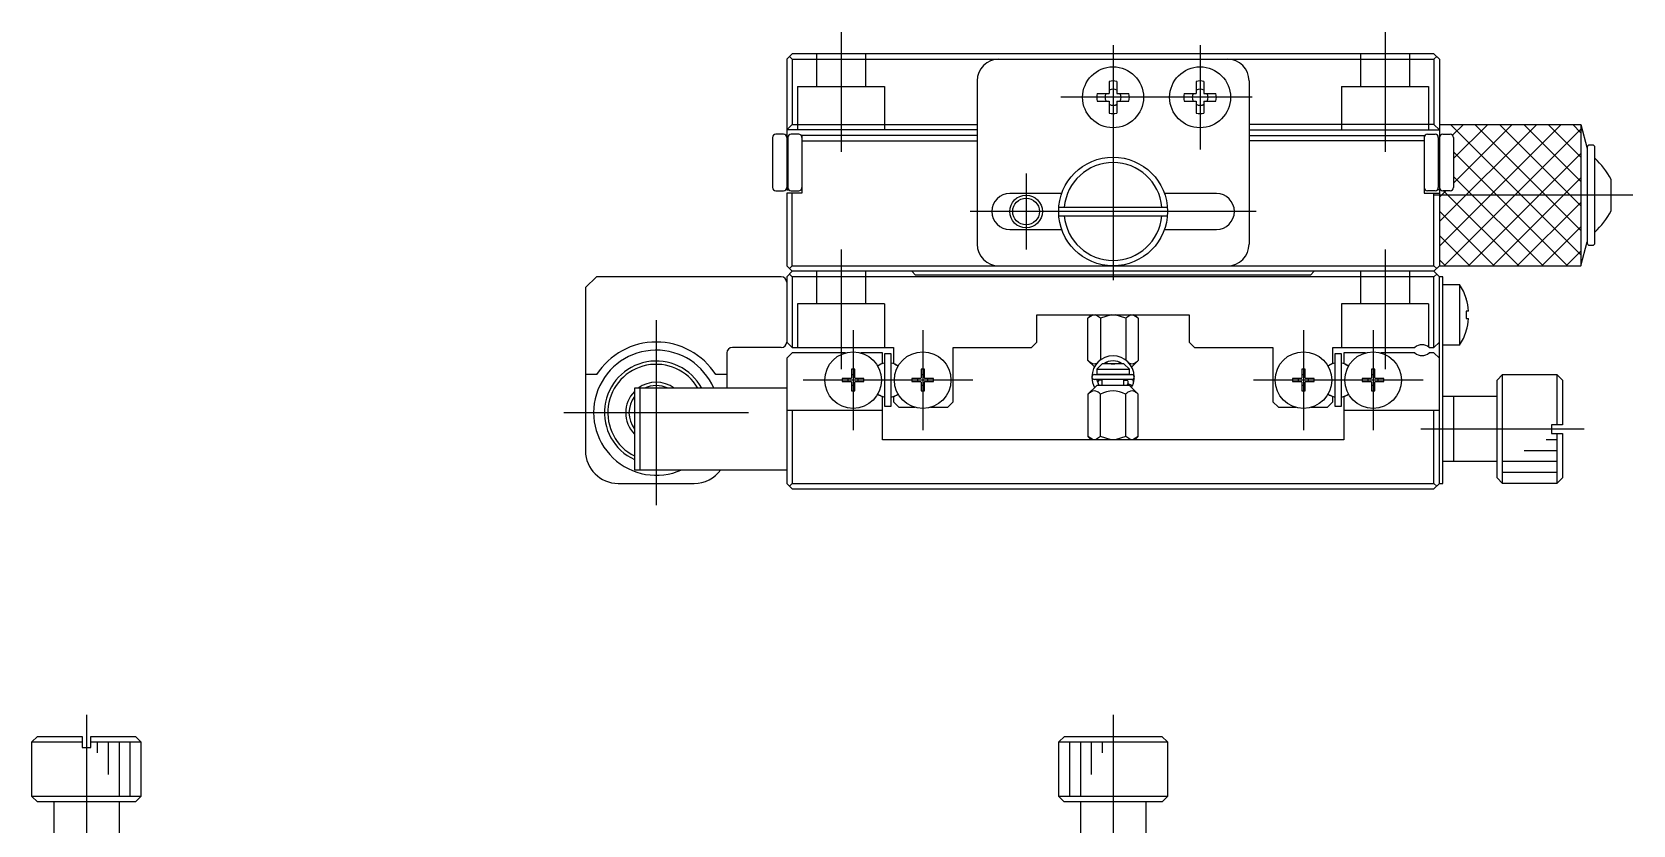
# Model space of a CAD drawing. Extents: x 1 to 335, y -2 to 215.
# Drawn here: x 14.5 to 161.7, y 142 to 214.9 of the extents above; entities that cross this region are included whole.
import ezdxf

# ---------------------------------------------------------------- set-up
doc = ezdxf.new("R2010")
doc.units = 0
doc.linetypes.add('CENTER', pattern=[50.8, 31.75, -6.35, 6.35, -6.35])
doc.linetypes.add('DASHED', pattern=[19.05, 12.7, -6.35])
doc.layers.get('0').update_dxf_attribs({"linetype": 'CONTINUOUS'})
doc.layers.add('CENTER', color=1, linetype='CENTER')

msp = doc.modelspace()

# ---------------------------------------------------------------- linework, layer by layer
at = {"color": 7, "linetype": 'CONTINUOUS'}
for p, q in [((84.39, 212.94), (83.89, 212.44)), ((83.89, 212.44), (83.89, 200.44)), ((84.39, 212.44), (84.14, 212.69)), ((143.39, 212.94), (84.39, 212.94)), ((84.39, 212.44), (84.39, 206.44)), ((84.39, 212.44), (143.39, 212.44)), ((143.39, 212.94), (143.89, 212.44)), ((143.39, 212.44), (143.64, 212.69)), ((143.39, 212.44), (143.39, 206.44)), ((143.89, 212.44), (143.89, 193.44)), ((101.39, 210.44), (101.39, 195.44)), ((101.39, 210.44), (101.39, 195.44)), ((112.44, 209.29), (113.54, 209.29)), ((113.54, 210.4), (113.54, 209.29)), ((114.24, 210.4), (114.24, 209.29)), ((114.24, 209.29), (115.35, 209.29)), ((120.44, 209.29), (121.54, 209.29)), ((121.54, 210.4), (121.54, 209.29)), ((122.24, 210.4), (122.24, 209.29)), ((122.24, 209.29), (123.35, 209.29)), ((126.39, 210.44), (126.39, 195.44)), ((126.39, 210.44), (126.39, 195.44)), ((112.44, 208.59), (113.54, 208.59)), ((113.54, 208.59), (113.54, 207.48)), ((114.24, 208.59), (115.35, 208.59)), ((114.24, 208.59), (114.24, 207.48)), ((120.44, 208.59), (121.54, 208.59)), ((121.54, 208.59), (121.54, 207.48)), ((122.24, 208.59), (123.35, 208.59)), ((122.24, 208.59), (122.24, 207.48)), ((84.39, 206.44), (83.89, 205.94)), ((84.39, 206.44), (101.39, 206.44)), ((143.39, 206.44), (126.39, 206.44)), ((143.39, 206.44), (143.89, 205.94)), ((143.89, 206.44), (156.89, 206.44)), ((156.89, 206.44), (157.48, 204.24)), ((156.89, 206.44), (156.89, 193.44)), ((82.59, 205.24), (82.59, 200.64)), ((83.59, 205.54), (82.89, 205.54)), ((101.39, 205.94), (83.89, 205.94)), ((83.99, 205.24), (83.99, 200.64)), ((84.99, 205.54), (84.29, 205.54)), ((101.39, 205.44), (85.29, 205.44)), ((85.29, 205.44), (85.29, 200.14)), ((85.29, 204.94), (101.39, 204.94)), ((126.39, 205.94), (143.89, 205.94)), ((126.39, 205.44), (142.49, 205.44)), ((142.49, 204.94), (126.39, 204.94)), ((142.49, 205.44), (142.49, 200.14)), ((142.79, 205.54), (143.49, 205.54)), ((143.79, 205.24), (143.79, 200.64)), ((144.19, 205.54), (144.89, 205.54)), ((145.19, 205.24), (145.19, 200.64)), ((83.89, 204.49), (83.99, 204.49)), ((83.89, 204.36), (83.99, 204.36)), ((143.89, 204.49), (143.79, 204.49)), ((143.89, 204.36), (143.79, 204.36)), ((157.48, 204.34), (157.48, 195.54)), ((157.98, 204.54), (157.68, 204.54)), ((158.18, 195.54), (158.18, 204.34)), ((83.89, 202.94), (83.99, 202.94)), ((143.89, 202.94), (143.79, 202.94)), ((82.89, 200.34), (83.59, 200.34)), ((83.89, 201.52), (83.99, 201.52)), ((83.89, 201.39), (83.99, 201.39)), ((83.89, 200.94), (83.99, 200.94)), ((83.89, 200.44), (84.07, 200.44)), ((84.29, 200.34), (84.99, 200.34)), ((85.22, 200.44), (85.29, 200.44)), ((142.57, 200.44), (142.49, 200.44)), ((143.49, 200.34), (142.79, 200.34)), ((143.89, 200.44), (143.72, 200.44)), ((143.89, 201.52), (143.79, 201.52)), ((143.89, 201.39), (143.79, 201.39)), ((143.89, 200.94), (143.79, 200.94)), ((144.89, 200.34), (144.19, 200.34)), ((159.69, 198.5), (159.69, 201.38)), ((85.29, 200.14), (83.89, 200.14)), ((83.89, 200.14), (83.89, 193.44)), ((84.39, 193.44), (84.39, 200.14)), ((109.17, 200.09), (104.39, 200.09)), ((108.91, 198.84), (118.88, 198.84)), ((123.39, 200.09), (118.61, 200.09)), ((142.49, 200.14), (143.89, 200.14)), ((143.39, 193.44), (143.39, 200.14)), ((108.91, 198.04), (118.88, 198.04)), ((104.39, 196.79), (109.17, 196.79)), ((118.61, 196.79), (123.39, 196.79)), ((156.89, 193.44), (157.48, 195.64)), ((157.68, 195.34), (157.98, 195.34)), ((83.89, 193.44), (84.39, 192.94)), ((84.39, 192.94), (83.89, 192.44)), ((84.39, 193.44), (84.14, 193.19)), ((84.39, 193.44), (143.39, 193.44)), ((143.39, 192.94), (84.39, 192.94)), ((95.39, 192.94), (84.39, 192.94)), ((95.74, 192.59), (95.39, 192.94)), ((132.39, 192.94), (132.04, 192.59)), ((143.39, 192.94), (132.39, 192.94)), ((143.89, 193.44), (143.39, 192.94)), ((143.39, 193.44), (143.64, 193.19)), ((143.89, 192.44), (143.39, 192.94)), ((143.89, 193.44), (156.89, 193.44)), ((66.39, 192.44), (65.39, 191.44)), ((65.39, 191.44), (65.39, 176.44)), ((83.39, 192.44), (66.39, 192.44)), ((83.89, 192.44), (83.89, 186.44)), ((84.39, 192.44), (84.14, 192.69)), ((143.39, 192.44), (84.39, 192.44)), ((84.39, 192.44), (84.39, 185.94)), ((132.04, 192.59), (95.74, 192.59)), ((143.39, 192.44), (143.64, 192.69)), ((143.39, 185.94), (143.39, 192.44)), ((144.19, 192.44), (143.89, 192.44)), ((143.89, 173.44), (143.89, 192.44)), ((144.19, 173.44), (144.19, 192.44)), ((144.19, 191.74), (145.74, 191.74)), ((145.74, 191.74), (145.74, 186.14)), ((146.36, 190.44), (146.36, 190.4)), ((106.89, 186.44), (106.89, 188.94)), ((106.89, 188.94), (120.89, 188.94)), ((112.06, 188.94), (111.58, 188.64)), ((111.58, 188.64), (111.88, 188.94)), ((111.58, 184.75), (111.58, 188.64)), ((112.74, 188.64), (112.26, 188.94)), ((113.7, 188.94), (112.74, 188.64)), ((112.74, 188.64), (112.74, 184.79)), ((115.05, 188.64), (114.09, 188.94)), ((115.53, 188.94), (115.05, 188.64)), ((115.05, 188.64), (115.05, 184.79)), ((116.2, 188.64), (115.72, 188.94)), ((115.9, 188.94), (116.2, 188.64)), ((116.2, 188.64), (116.2, 184.75)), ((120.89, 188.94), (120.89, 186.44)), ((146.57, 189.29), (146.36, 189.29)), ((146.36, 189.29), (146.36, 188.59)), ((146.36, 188.59), (146.57, 188.59)), ((146.36, 187.44), (146.36, 187.48)), ((78.39, 185.44), (78.39, 182.19)), ((83.39, 185.94), (78.89, 185.94)), ((83.89, 186.44), (84.39, 185.94)), ((84.39, 185.44), (83.89, 184.94)), ((84.39, 185.94), (93.69, 185.94)), ((89.28, 185.44), (84.39, 185.44)), ((92.69, 185.44), (90.71, 185.44)), ((92.69, 184.49), (92.69, 185.44)), ((93.69, 185.94), (93.69, 184.49)), ((99.19, 180.94), (99.19, 185.94)), ((99.19, 185.94), (106.39, 185.94)), ((106.39, 185.94), (106.89, 186.44)), ((120.89, 186.44), (121.39, 185.94)), ((121.39, 185.94), (128.59, 185.94)), ((128.59, 185.94), (128.59, 180.94)), ((134.09, 184.49), (134.09, 185.94)), ((134.09, 185.94), (141.63, 185.94)), ((137.08, 185.44), (135.09, 185.44)), ((135.09, 185.44), (135.09, 184.49)), ((141.63, 185.44), (138.51, 185.44)), ((142.96, 185.94), (143.39, 185.94)), ((143.39, 185.44), (142.96, 185.44)), ((143.39, 185.94), (143.89, 186.44)), ((143.89, 184.94), (143.39, 185.44)), ((145.74, 186.14), (144.19, 186.14)), ((83.89, 184.94), (83.89, 173.44)), ((92.69, 184.49), (92.47, 184.36)), ((93.49, 185.34), (92.89, 185.34)), ((92.89, 185.34), (92.89, 180.54)), ((93.49, 180.54), (93.49, 185.34)), ((93.69, 184.49), (93.99, 184.32)), ((112.18, 184.15), (111.58, 184.75)), ((112.89, 184.44), (112.39, 183.94)), ((114.89, 184.44), (112.89, 184.44)), ((115.39, 183.94), (114.89, 184.44)), ((116.2, 184.75), (115.6, 184.15)), ((134.09, 184.49), (133.87, 184.36)), ((134.89, 185.34), (134.29, 185.34)), ((134.29, 185.34), (134.29, 180.54)), ((134.89, 180.54), (134.89, 185.34)), ((135.09, 184.49), (135.39, 184.32)), ((66.42, 183.44), (65.39, 183.44)), ((78.39, 183.44), (77.37, 183.44)), ((89.79, 183.09), (88.99, 183.09)), ((88.99, 183.09), (88.99, 182.8)), ((88.99, 182.8), (89.79, 182.8)), ((89.52, 183.09), (89.52, 182.8)), ((90.14, 183.94), (89.85, 183.94)), ((89.85, 183.94), (89.85, 183.15)), ((90.14, 183.41), (89.85, 183.41)), ((89.85, 182.74), (89.85, 181.94)), ((90.14, 183.15), (90.14, 183.94)), ((90.14, 181.94), (90.14, 182.74)), ((90.99, 183.09), (90.2, 183.09)), ((90.2, 182.8), (90.99, 182.8)), ((90.46, 182.8), (90.46, 183.09)), ((90.99, 182.8), (90.99, 183.09)), ((96.19, 183.09), (95.39, 183.09)), ((95.39, 183.09), (95.39, 182.8)), ((95.39, 182.8), (96.19, 182.8)), ((95.92, 183.09), (95.92, 182.8)), ((96.54, 183.94), (96.25, 183.94)), ((96.25, 183.94), (96.25, 183.15)), ((96.54, 183.41), (96.25, 183.41)), ((96.25, 182.74), (96.25, 181.94)), ((96.54, 183.15), (96.54, 183.94)), ((96.54, 181.94), (96.54, 182.74)), ((97.39, 183.09), (96.6, 183.09)), ((96.6, 182.8), (97.39, 182.8)), ((96.86, 182.8), (96.86, 183.09)), ((97.39, 182.8), (97.39, 183.09)), ((112.17, 183.44), (115.62, 183.44)), ((115.62, 182.99), (112.17, 182.99)), ((112.39, 183.94), (115.39, 183.94)), ((112.39, 183.94), (112.39, 183.44)), ((115.39, 183.44), (112.39, 183.44)), ((112.61, 182.44), (112.41, 182.99)), ((112.89, 182.94), (112.61, 182.94)), ((112.89, 182.44), (112.89, 182.99)), ((114.89, 182.44), (114.89, 182.99)), ((114.89, 182.94), (115.18, 182.94)), ((115.18, 182.44), (115.27, 182.61)), ((115.27, 182.6), (115.27, 182.61)), ((115.27, 182.61), (115.27, 182.61)), ((115.28, 182.6), (115.27, 182.6)), ((115.28, 182.59), (115.28, 182.6)), ((115.29, 182.59), (115.28, 182.59)), ((115.3, 182.58), (115.29, 182.59)), ((115.31, 182.58), (115.3, 182.58)), ((115.32, 182.57), (115.31, 182.58)), ((115.33, 182.56), (115.32, 182.57)), ((115.35, 182.55), (115.33, 182.56)), ((115.33, 182.56), (115.33, 182.56)), ((115.38, 182.54), (115.35, 182.55)), ((115.41, 182.52), (115.38, 182.54)), ((115.39, 183.44), (115.39, 183.94)), ((115.44, 182.51), (115.41, 182.52)), ((115.48, 182.49), (115.44, 182.51)), ((115.68, 183), (115.69, 182.99)), ((115.69, 182.99), (115.7, 182.96)), ((115.72, 182.53), (115.69, 182.47)), ((115.7, 182.96), (115.71, 182.92)), ((115.71, 182.92), (115.72, 182.89)), ((115.72, 182.89), (115.73, 182.85)), ((115.73, 182.6), (115.72, 182.57)), ((115.72, 182.57), (115.72, 182.53)), ((115.73, 182.85), (115.73, 182.82)), ((115.73, 182.82), (115.74, 182.78)), ((115.74, 182.64), (115.73, 182.6)), ((115.84, 183.18), (115.74, 182.67)), ((115.74, 182.78), (115.74, 182.75)), ((115.74, 182.75), (115.74, 182.71)), ((115.74, 182.71), (115.74, 182.67)), ((115.74, 182.67), (115.74, 182.64)), ((131.19, 183.09), (130.39, 183.09)), ((130.39, 183.09), (130.39, 182.8)), ((130.39, 182.8), (131.19, 182.8)), ((130.92, 183.09), (130.92, 182.8)), ((131.54, 183.94), (131.25, 183.94)), ((131.25, 183.94), (131.25, 183.15)), ((131.54, 183.41), (131.25, 183.41)), ((131.25, 182.74), (131.25, 181.94)), ((131.54, 183.15), (131.54, 183.94)), ((131.54, 181.94), (131.54, 182.74)), ((132.39, 183.09), (131.6, 183.09)), ((131.6, 182.8), (132.39, 182.8)), ((131.86, 182.8), (131.86, 183.09)), ((132.39, 182.8), (132.39, 183.09)), ((137.59, 183.09), (136.79, 183.09)), ((136.79, 183.09), (136.79, 182.8)), ((136.79, 182.8), (137.59, 182.8)), ((137.32, 183.09), (137.32, 182.8)), ((137.94, 183.94), (137.65, 183.94)), ((137.65, 183.94), (137.65, 183.15)), ((137.94, 183.41), (137.65, 183.41)), ((137.65, 182.74), (137.65, 181.94)), ((137.94, 183.15), (137.94, 183.94)), ((137.94, 181.94), (137.94, 182.74)), ((138.79, 183.09), (138, 183.09)), ((138, 182.8), (138.79, 182.8)), ((138.26, 182.8), (138.26, 183.09)), ((138.79, 182.8), (138.79, 183.09)), ((149.19, 182.94), (149.69, 183.44)), ((149.19, 173.94), (149.19, 182.94)), ((149.69, 173.44), (149.69, 183.44)), ((149.69, 183.44), (154.69, 183.44)), ((154.69, 183.44), (154.69, 178.84)), ((154.69, 183.44), (155.19, 182.94)), ((155.19, 182.94), (155.19, 178.84)), ((83.89, 182.19), (69.89, 182.19)), ((69.89, 182.19), (69.89, 174.69)), ((70.39, 182.19), (70.39, 174.69)), ((89.85, 182.47), (90.14, 182.47)), ((89.85, 181.94), (90.14, 181.94)), ((92.69, 181.39), (92.47, 181.52)), ((92.69, 177.44), (92.69, 181.39)), ((93.69, 181.39), (93.99, 181.56)), ((93.69, 181.39), (93.69, 180.94)), ((96.25, 182.47), (96.54, 182.47)), ((96.25, 181.94), (96.54, 181.94)), ((112.39, 182.44), (111.58, 181.63)), ((111.58, 181.63), (111.58, 177.74)), ((115.39, 182.44), (112.39, 182.44)), ((112.74, 177.74), (112.74, 181.63)), ((115.05, 177.74), (115.05, 181.63)), ((116.2, 181.63), (115.39, 182.44)), ((115.51, 182.47), (115.48, 182.49)), ((115.55, 182.46), (115.51, 182.47)), ((115.58, 182.45), (115.55, 182.46)), ((115.6, 182.45), (115.58, 182.45)), ((115.59, 182.25), (115.68, 182.43)), ((115.61, 182.44), (115.6, 182.45)), ((115.62, 182.44), (115.61, 182.44)), ((115.63, 182.44), (115.62, 182.44)), ((115.64, 182.43), (115.63, 182.44)), ((115.65, 182.43), (115.64, 182.43)), ((115.66, 182.43), (115.65, 182.43)), ((115.67, 182.43), (115.66, 182.43)), ((115.68, 182.43), (115.67, 182.43)), ((115.67, 182.43), (115.67, 182.43)), ((115.69, 182.47), (115.68, 182.43)), ((115.68, 182.43), (115.68, 182.43)), ((115.68, 182.43), (115.68, 182.43)), ((116.2, 177.74), (116.2, 181.63)), ((131.25, 182.47), (131.54, 182.47)), ((131.25, 181.94), (131.54, 181.94)), ((134.09, 181.39), (133.87, 181.52)), ((134.09, 180.94), (134.09, 181.39)), ((135.09, 181.39), (135.39, 181.56)), ((135.09, 181.39), (135.09, 177.44)), ((137.65, 182.47), (137.94, 182.47)), ((137.65, 181.94), (137.94, 181.94)), ((149.19, 181.44), (144.19, 181.44)), ((145.19, 181.44), (145.19, 175.44)), ((92.69, 180.14), (83.89, 180.14)), ((84.39, 180.14), (84.39, 173.44)), ((92.89, 180.54), (93.49, 180.54)), ((93.69, 180.94), (94.19, 180.44)), ((94.19, 180.44), (95.68, 180.44)), ((97.11, 180.44), (98.69, 180.44)), ((98.69, 180.44), (99.19, 180.94)), ((128.59, 180.94), (129.09, 180.44)), ((129.09, 180.44), (130.68, 180.44)), ((132.11, 180.44), (133.59, 180.44)), ((133.59, 180.44), (134.09, 180.94)), ((134.29, 180.54), (134.89, 180.54)), ((143.89, 180.14), (135.09, 180.14)), ((143.39, 173.44), (143.39, 180.14)), ((155.19, 178.84), (154.19, 178.84)), ((154.19, 178.84), (154.19, 178.04)), ((135.09, 177.44), (92.69, 177.44)), ((112.06, 177.44), (111.58, 177.74)), ((111.58, 177.74), (111.88, 177.44)), ((112.74, 177.74), (112.26, 177.44)), ((113.7, 177.44), (112.74, 177.74)), ((115.05, 177.74), (114.09, 177.44)), ((115.53, 177.44), (115.05, 177.74)), ((116.2, 177.74), (115.72, 177.44)), ((115.9, 177.44), (116.2, 177.74)), ((154.19, 178.04), (155.19, 178.04)), ((154.69, 178.04), (154.69, 173.44)), ((155.19, 178.04), (155.19, 173.94)), ((149.19, 175.44), (144.19, 175.44)), ((69.89, 174.69), (83.89, 174.69)), ((149.69, 173.44), (149.19, 173.94)), ((155.19, 173.94), (154.69, 173.44)), ((68.39, 173.44), (75.39, 173.44)), ((83.89, 173.44), (84.39, 172.94)), ((84.39, 173.44), (84.14, 173.19)), ((84.39, 173.44), (143.39, 173.44)), ((84.39, 172.94), (143.39, 172.94)), ((143.39, 173.44), (143.64, 173.19)), ((143.39, 172.94), (143.89, 173.44)), ((143.89, 173.44), (144.19, 173.44)), ((154.69, 173.44), (149.69, 173.44)), ((14.51, 149.67), (15.01, 150.17)), ((15.01, 150.17), (19.11, 150.17)), ((19.11, 150.17), (19.11, 149.17)), ((19.91, 149.17), (19.91, 150.17)), ((19.91, 150.17), (24.01, 150.17)), ((24.01, 150.17), (24.51, 149.67)), ((108.91, 149.67), (109.41, 150.17)), ((109.41, 150.17), (118.38, 150.17)), ((118.38, 150.17), (118.88, 149.67)), ((14.51, 149.67), (19.11, 149.67)), ((14.51, 144.67), (14.51, 149.67)), ((19.11, 149.17), (19.91, 149.17)), ((19.91, 149.67), (24.51, 149.67)), ((24.51, 149.67), (24.51, 144.67)), ((108.89, 144.67), (108.89, 149.17)), ((108.89, 149.17), (108.91, 149.17)), ((108.91, 149.67), (118.88, 149.67)), ((108.91, 149.17), (108.91, 149.67)), ((118.88, 149.67), (118.88, 149.17)), ((118.88, 149.17), (118.89, 149.17)), ((118.89, 149.17), (118.89, 144.67)), ((24.51, 144.67), (14.51, 144.67)), ((15.01, 144.17), (14.51, 144.67)), ((24.51, 144.67), (24.01, 144.17)), ((118.89, 144.67), (108.89, 144.67)), ((109.39, 144.17), (108.89, 144.67)), ((118.89, 144.67), (118.39, 144.17)), ((24.01, 144.17), (15.01, 144.17)), ((16.51, 144.17), (16.51, 139.17)), ((22.51, 144.17), (22.51, 139.17)), ((118.39, 144.17), (109.39, 144.17)), ((110.89, 144.17), (110.89, 139.17)), ((116.89, 144.17), (116.89, 139.17))]:
    msp.add_line(p, q, dxfattribs=at)
at = {"color": 3, "linetype": 'DASHED'}
for p, q in [((86.64, 212.94), (86.64, 209.94)), ((91.14, 212.94), (91.14, 209.94)), ((136.64, 212.94), (136.64, 209.94)), ((141.14, 212.94), (141.14, 209.94)), ((84.89, 209.94), (84.89, 205.94)), ((84.89, 209.94), (92.89, 209.94)), ((92.89, 209.94), (92.89, 205.94)), ((134.89, 209.94), (134.89, 205.94)), ((134.89, 209.94), (142.89, 209.94)), ((142.89, 209.94), (142.89, 205.94)), ((86.64, 192.94), (86.64, 189.94)), ((91.14, 192.94), (91.14, 189.94)), ((136.64, 192.94), (136.64, 189.94)), ((141.14, 192.94), (141.14, 189.94)), ((84.89, 189.94), (84.89, 185.94)), ((92.89, 189.94), (84.89, 189.94)), ((92.89, 189.94), (92.89, 185.94)), ((134.89, 189.94), (134.89, 185.94)), ((142.89, 189.94), (134.89, 189.94)), ((142.89, 189.94), (142.89, 185.99))]:
    msp.add_line(p, q, dxfattribs=at)
at = {"color": 3, "linetype": 'CONTINUOUS'}
for p, q in [((143.89, 197.51), (152.83, 206.44)), ((143.89, 195.26), (155.07, 206.44)), ((156.89, 194.46), (144.91, 206.44)), ((145.1, 205.45), (146.09, 206.44)), ((145.19, 203.3), (148.34, 206.44)), ((145.19, 201.05), (150.58, 206.44)), ((156.89, 196.7), (147.16, 206.44)), ((156.89, 198.95), (149.4, 206.44)), ((156.89, 201.19), (151.65, 206.44)), ((156.89, 203.44), (153.89, 206.44)), ((156.89, 205.68), (156.14, 206.44)), ((144.32, 193.44), (156.89, 206.02)), ((155.67, 193.44), (145.19, 203.91)), ((146.56, 193.44), (156.89, 203.77)), ((153.42, 193.44), (145.19, 201.67)), ((143.89, 199.75), (144.48, 200.34)), ((151.18, 193.44), (144.28, 200.34)), ((148.81, 193.44), (156.89, 201.53)), ((151.05, 193.44), (156.89, 199.28)), ((148.93, 193.44), (143.89, 198.48)), ((146.69, 193.44), (143.89, 196.23)), ((153.3, 193.44), (156.89, 197.04)), ((155.54, 193.44), (156.89, 194.79)), ((144.44, 193.44), (143.89, 193.99)), ((154.69, 177.44), (153.69, 177.44)), ((154.69, 175.44), (149.69, 175.44)), ((154.69, 176.44), (151.69, 176.44)), ((154.69, 174.44), (149.69, 174.44)), ((20.51, 149.67), (20.51, 148.67)), ((21.51, 149.67), (21.51, 146.67)), ((22.51, 149.67), (22.51, 144.67)), ((23.51, 149.67), (23.51, 144.67)), ((109.89, 149.67), (109.89, 144.67)), ((110.89, 149.67), (110.89, 144.67)), ((111.89, 149.67), (111.89, 146.67)), ((112.89, 149.67), (112.89, 148.67))]:
    msp.add_line(p, q, dxfattribs=at)
at = {"color": 7, "linetype": 'CONTINUOUS'}
for centre, radius in [((113.89, 208.94), 2.8), ((121.89, 208.94), 2.8), ((113.89, 198.44), 5), ((105.89, 198.44), 1.23), ((89.99, 182.94), 2.6), ((96.39, 182.94), 2.6), ((131.39, 182.94), 2.6), ((137.79, 182.94), 2.6)]:
    msp.add_circle(centre, radius, dxfattribs=at)
at = {"color": 3, "linetype": 'CONTINUOUS'}
msp.add_circle((105.89, 198.44), 1.5, dxfattribs=at)
at = {"color": 7, "linetype": 'CONTINUOUS'}
for centre, radius, start, end in [((103.39, 210.44), 2, 90, 180), ((103.39, 210.44), 2, 90, 180), ((124.39, 210.44), 2, 0, 90), ((124.39, 210.44), 2, 0, 90), ((113.89, 208.94), 1.5, 166.5066, 193.4934), ((113.89, 208.94), 0.734, 151.5381, 208.4619), ((113.89, 208.94), 1.5, 76.5066, 103.4934), ((113.89, 208.94), 0.734, 61.5382, 118.4619), ((113.89, 208.94), 0.734, 331.5381, 28.4619), ((113.89, 208.94), 1.5, 346.5066, 13.4934), ((121.89, 208.94), 1.5, 166.5066, 193.4934), ((121.89, 208.94), 0.734, 151.5381, 208.4619), ((121.89, 208.94), 1.5, 76.5066, 103.4934), ((121.89, 208.94), 0.734, 61.5382, 118.4619), ((121.89, 208.94), 0.734, 331.5381, 28.4619), ((121.89, 208.94), 1.5, 346.5066, 13.4934), ((113.89, 208.94), 0.734, 241.5381, 298.4618), ((121.89, 208.94), 0.734, 241.5381, 298.4618), ((113.89, 208.94), 1.5, 256.5066, 283.4934), ((121.89, 208.94), 1.5, 256.5066, 283.4934), ((82.89, 205.24), 0.3, 90, 180), ((83.59, 205.24), 0.3, 0, 90), ((84.29, 205.24), 0.3, 90, 180), ((84.99, 205.24), 0.3, 0, 90), ((142.79, 205.24), 0.3, 90, 180), ((143.49, 205.24), 0.3, 0, 90), ((144.19, 205.24), 0.3, 90, 180), ((144.89, 205.24), 0.3, 360, 90), ((157.68, 204.34), 0.2, 90, 180), ((157.98, 204.34), 0.2, 0, 90), ((152.8, 197.62), 7.85, 28.6152, 46.7208), ((113.89, 198.44), 4.5, 5.0997, 174.9003), ((82.89, 200.64), 0.3, 180, 270), ((83.59, 200.64), 0.3, 270, 0), ((84.29, 200.64), 0.3, 180, 270), ((84.99, 200.64), 0.3, 270, 360), ((142.79, 200.64), 0.3, 180, 270), ((143.49, 200.64), 0.3, 270, 0), ((144.19, 200.64), 0.3, 180, 270), ((144.89, 200.64), 0.3, 270, 0), ((104.39, 198.44), 1.65, 90, 270), ((123.39, 198.44), 1.65, 270, 90), ((113.89, 198.44), 4.5, 185.0997, 354.9003), ((152.8, 202.26), 7.85, 313.2792, 331.3848), ((103.39, 195.44), 2, 180, 270), ((103.39, 195.44), 2, 180, 270), ((124.39, 195.44), 2, 270, 0), ((124.39, 195.44), 2, 270, 0), ((157.68, 195.54), 0.2, 180, 270), ((157.98, 195.54), 0.2, 270, 0), ((83.39, 191.94), 0.5, 0, 90), ((141.59, 188.94), 5, 17.4576, 34.0558), ((141.59, 188.94), 4.99, 4.0239, 17.0039), ((141.59, 188.94), 4.99, 342.9961, 355.9761), ((141.59, 188.94), 5, 325.9442, 342.5424), ((71.89, 179.94), 5.75, 23.0357, 294.0706), ((71.89, 179.94), 6.5, 32.579, 147.421), ((78.89, 185.44), 0.5, 90, 180), ((83.39, 186.44), 0.5, 270, 0), ((142.29, 185.19), 1, 48.5904, 131.4096), ((142.29, 186.19), 1, 228.5904, 311.4096), ((71.89, 179.94), 4.75, 28.2737, 245.0989), ((71.89, 179.94), 4.45, 30.3724, 243.2924), ((93.19, 182.94), 1.59, 100.8931, 126.1973), ((93.31, 182.83), 1.75, 118.6217, 127.006), ((93.19, 182.94), 1.59, 53.8027, 79.1069), ((93.08, 182.83), 1.75, 52.9941, 58.6215), ((112.63, 185.78), 1.46, 225.3886, 239.1199), ((112.16, 185), 0.554, 238.717, 300.9384), ((113.89, 183.22), 1.95, 0.7433, 179.2229), ((113.89, 183.21), 1.5, 54.7293, 125.2707), ((113.89, 186.75), 2.31, 252.5642, 287.4237), ((115.63, 185), 0.554, 239.0926, 301.283), ((115.16, 185.78), 1.46, 300.8801, 314.6127), ((134.59, 182.94), 1.59, 100.8931, 126.1973), ((134.71, 182.83), 1.75, 118.6217, 127.006), ((134.59, 182.94), 1.59, 53.8027, 79.1069), ((134.48, 182.83), 1.75, 52.9941, 58.6215), ((71.89, 179.94), 2.8, 53.4725, 126.5275), ((89.79, 183.15), 0.06, 270, 360), ((89.79, 182.74), 0.06, 0, 90), ((90.2, 183.15), 0.06, 180, 270), ((90.2, 182.74), 0.06, 90, 180), ((96.19, 183.15), 0.06, 270, 360), ((96.19, 182.74), 0.06, 0, 90), ((96.6, 183.15), 0.06, 180, 270), ((96.6, 182.74), 0.06, 90, 180), ((112.17, 183.22), 0.225, 90, 270), ((113.89, 183.22), 1.95, 180.7814, 209.7569), ((112.77, 182.72), 0.274, 89.6299, 174.6503), ((115.02, 182.72), 0.271, 336.8141, 90.7729), ((115.62, 183.22), 0.225, 270, 90), ((131.19, 183.15), 0.06, 270, 360), ((131.19, 182.74), 0.06, 0, 90), ((131.6, 183.15), 0.06, 180, 270), ((131.6, 182.74), 0.06, 90, 180), ((137.59, 183.15), 0.06, 270, 360), ((137.59, 182.74), 0.06, 0, 90), ((138, 183.15), 0.06, 180, 270), ((138, 182.74), 0.06, 90, 180), ((71.89, 179.94), 2.8, 135.5847, 224.4153), ((71.89, 179.94), 2.5, 143.1301, 216.8699), ((71.89, 179.94), 2.5, 64.1581, 115.8419), ((93.19, 182.94), 1.59, 233.8027, 259.1069), ((93.31, 183.06), 1.75, 232.994, 241.3783), ((93.19, 182.94), 1.59, 280.8931, 306.1973), ((93.08, 183.06), 1.75, 301.3785, 307.0059), ((112.63, 180.6), 1.46, 135.3861, 135.3873), ((112.63, 180.6), 1.46, 120.8801, 134.6139), ((112.16, 181.39), 0.554, 59.0926, 121.283), ((111.74, 180.66), 1.4, 44.1651, 59.4703), ((113.89, 179.63), 2.31, 60.0163, 119.9837), ((116.05, 180.66), 1.4, 120.5297, 135.8349), ((115.63, 181.39), 0.554, 58.717, 120.9074), ((115.16, 180.6), 1.46, 45.3873, 59.1199), ((134.59, 182.94), 1.59, 233.8027, 259.1069), ((134.71, 183.06), 1.75, 232.994, 241.3783), ((134.59, 182.94), 1.59, 280.8931, 306.1973), ((134.48, 183.06), 1.75, 301.3785, 307.0059), ((68.39, 176.44), 3, 180, 270), ((75.39, 176.44), 3, 270, 324.3147)]:
    msp.add_arc(centre, radius, start, end, dxfattribs=at)
at = {"layer": 'CENTER', "color": 1, "linetype": 'CENTER'}
for p, q in [((88.89, 214.94), (88.89, 203.94)), ((138.89, 214.94), (138.89, 203.94)), ((113.89, 213.74), (113.89, 192.14)), ((121.89, 213.74), (121.89, 204.14)), ((126.69, 208.94), (109.09, 208.94)), ((105.89, 201.94), (105.89, 194.94)), ((161.68, 199.94), (143.39, 199.94)), ((127.04, 198.44), (100.74, 198.44)), ((88.89, 194.94), (88.89, 183.94)), ((138.89, 194.94), (138.89, 183.94)), ((71.89, 188.44), (71.89, 171.44)), ((89.99, 187.54), (89.99, 178.34)), ((96.39, 187.54), (96.39, 178.34)), ((131.39, 187.54), (131.39, 178.34)), ((137.79, 187.54), (137.79, 178.34)), ((100.99, 182.94), (85.39, 182.94)), ((142.39, 182.94), (126.79, 182.94)), ((80.39, 179.94), (63.39, 179.94)), ((157.19, 178.44), (142.19, 178.44)), ((19.51, 152.17), (19.51, 137.17)), ((113.89, 152.17), (113.89, 137.17))]:
    msp.add_line(p, q, dxfattribs=at)

doc.saveas('drawing.dxf')
